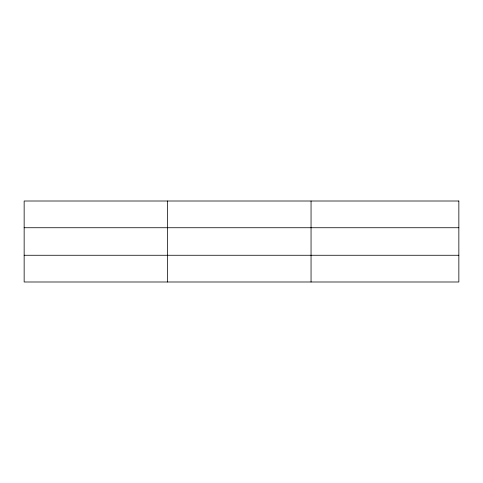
<?xml version="1.0" encoding="UTF-8"?>
<svg xmlns="http://www.w3.org/2000/svg" width="483" height="483" viewBox="0 0 483 483"><rect width="100%" height="100%" fill="white"/><g stroke="black" fill="none" stroke-linecap="round" stroke-linejoin="round"><path stroke-width="0.72" d="M167.601 281.994L167.601 201.006M311.052 281.994L311.052 201.006M24.15 227.734L458.85 227.734M24.15 255.266L458.85 255.266M458.85 201.006L458.85 281.994L24.15 281.994L24.15 201.006L458.85 201.006"/></g></svg>
